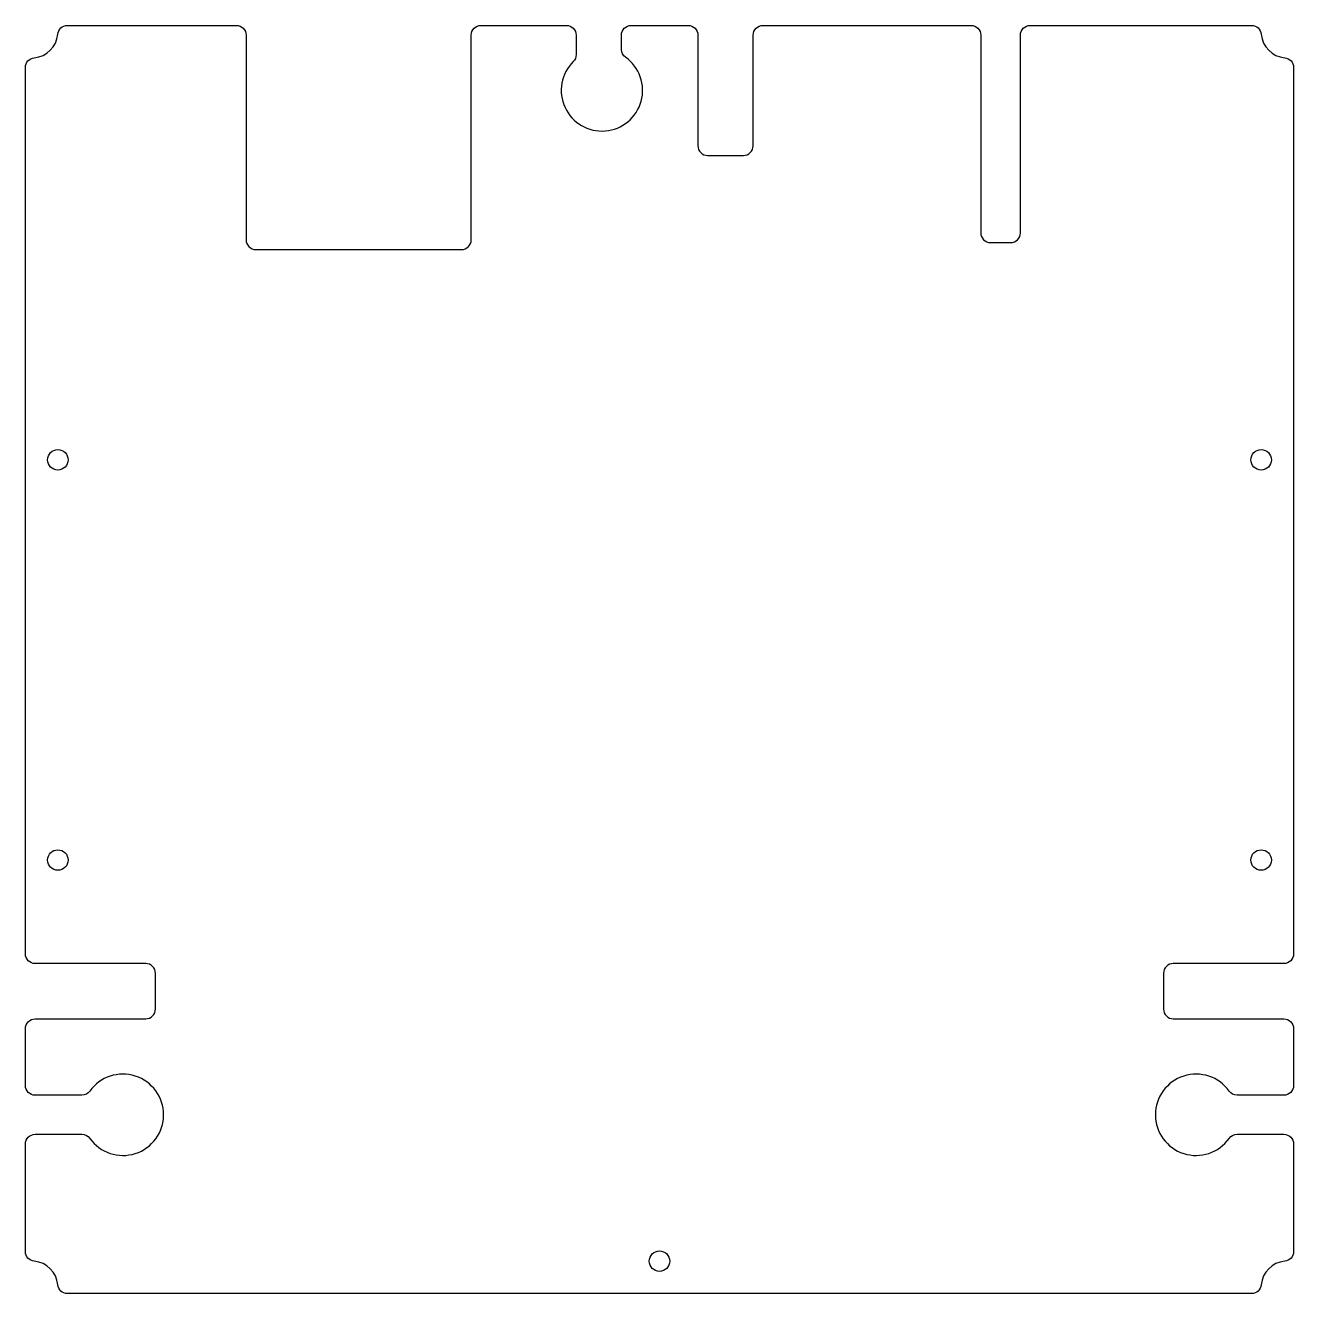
# Model space of a CAD drawing. Header units: millimetres. Extents: x -390 to 0, y -390 to 0.
import ezdxf

# ---------------------------------------------------------------- set-up
doc = ezdxf.new("R2010")
doc.units = ezdxf.units.MM
doc.layers.get('0').update_dxf_attribs({"linetype": 'CONTINUOUS'})

msp = doc.modelspace()

# ---------------------------------------------------------------- linework, layer by layer
msp.add_lwpolyline([(-252.89, -3, -0.414214), (-249.89, 0), (-223.62, 0, -0.414214), (-220.62, -3), (-220.62, -9, -0.199894), (-221.51, -11.13, 2.737088), (-205.44, -9.82, -0.242406), (-206.7, -7.38), (-206.7, -3, -0.414214), (-203.7, 0), (-186.2, 0, -0.414214), (-183.2, -3), (-183.2, -37, 0.414214), (-180.2, -40), (-169.2, -40, 0.414214), (-166.2, -37), (-166.2, -3, -0.414214), (-163.2, 0), (-99.2, 0, -0.414214), (-96.2, -3), (-96.2, -63.8, 0.414214), (-93.2, -66.8), (-87, -66.8, 0.414214), (-84, -63.8), (-84, -3, -0.414214), (-81, 0), (-12.95, 0, -0.387795), (-9.97, -2.73, 0.361838), (-2.73, -9.97, -0.387795), (0, -12.95), (0, -285.5, -0.414214), (-3, -288.5), (-37, -288.5, 0.414214), (-40, -291.5), (-40, -302.5, 0.414214), (-37, -305.5), (-3, -305.5, -0.414214), (0, -308.5), (0, -326, -0.414214), (-3, -329), (-17.38, -329, -0.242406), (-19.82, -327.74, 3.124381), (-19.82, -342.26, -0.242406), (-17.38, -341), (-3, -341, -0.414214), (0, -344), (0, -377.05, -0.387795), (-2.73, -380.03, 0.361838), (-9.97, -387.27, -0.387795), (-12.95, -390), (-377.05, -390, -0.387795), (-380.03, -387.27, 0.361838), (-387.27, -380.03, -0.387795), (-390, -377.05), (-390, -344, -0.414214), (-387, -341), (-372.62, -341, -0.242406), (-370.18, -342.26, 3.124381), (-370.18, -327.74, -0.242406), (-372.62, -329), (-387, -329, -0.414214), (-390, -326), (-390, -308.5, -0.414214), (-387, -305.5), (-353, -305.5, 0.414214), (-350, -302.5), (-350, -291.5, 0.414214), (-353, -288.5), (-387, -288.5, -0.414214), (-390, -285.5), (-390, -12.95, -0.387795), (-387.27, -9.97, 0.361838), (-380.03, -2.73, -0.387795), (-377.05, 0), (-325.11, 0, -0.414214), (-322.11, -3), (-322.11, -65.93, 0.414214), (-319.11, -68.93), (-255.89, -68.93, 0.414214), (-252.89, -65.93)], format="xyb", close=True)
for centre in [(-380, -133.59), (-10, -133.59), (-380, -256.67), (-10, -256.67), (-195, -380)]:
    msp.add_circle(centre, 3.15)

doc.saveas('drawing.dxf')
